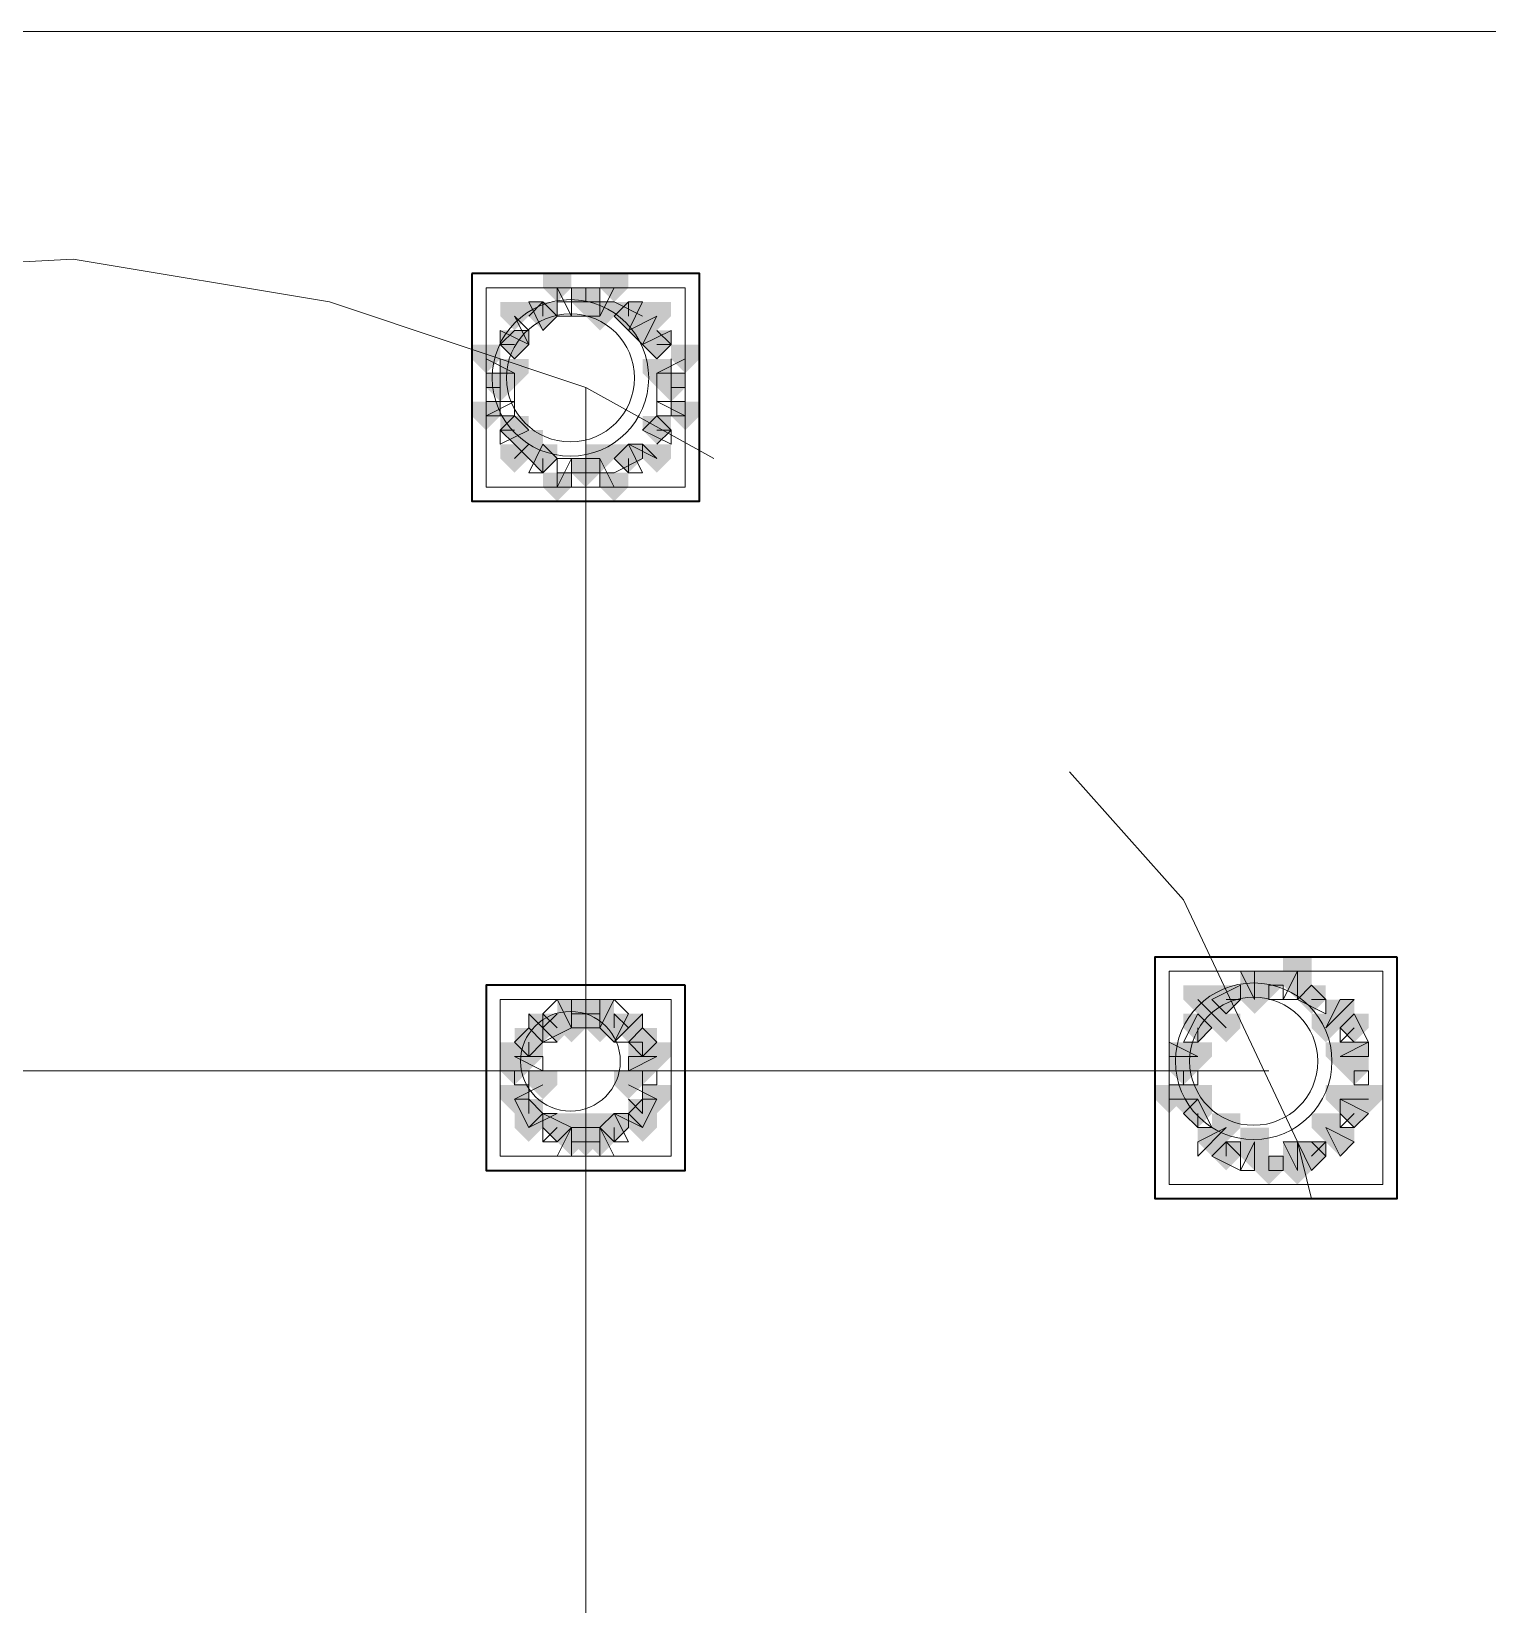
# Model space of a CAD drawing. Header units: millimetres. Extents: x 2315 to 4619, y 1334 to 1897.
# Drawn here: x 3766.15 to 3772.4, y 1554.92 to 1561.67 of the extents above; entities that cross this region are included whole.
import ezdxf

# ---------------------------------------------------------------- set-up
doc = ezdxf.new("R2010")
doc.units = ezdxf.units.MM
doc.linetypes.add('PDF_IMPORT', pattern=[1, 0.8, -0.2])
for name, color, linetype, true_color in [('PDF_10', 7, 'Continuous', 0x00b85c), ('PDF_AXIS', 7, 'Continuous', 0x00b85c), ('PDF_柱构件', 7, 'Continuous', 0x00b85c), ('PDF_转运站初步方案', 7, 'Continuous', 0x00b85c)]:
    doc.layers.add(name, color=color, linetype=linetype, true_color=true_color)
doc.layers.add('PDF_中心线层', color=1, linetype='Continuous')
doc.layers.add('PDF_粗实线层', color=7, linetype='Continuous')

msp = doc.modelspace()

# ---------------------------------------------------------------- hatches: boundary and pattern name
at = {"layer": 'PDF_10', "transparency": 33554559}
for points in [[(3768.5316, 1560.5703), (3768.4705, 1560.5703), (3768.4705, 1560.5093), (3768.5316, 1560.4482), (3768.5927, 1560.5093), (3768.5927, 1560.5703)], [(3768.5316, 1560.5703), (3768.4705, 1560.5703), (3768.4705, 1560.5093), (3768.5316, 1560.4482), (3768.5927, 1560.5093), (3768.5927, 1560.5703)], [(3768.3484, 1560.5093), (3768.2873, 1560.5093), (3768.2873, 1560.4482), (3768.3484, 1560.3871), (3768.4095, 1560.4482), (3768.4095, 1560.5093)], [(3768.3484, 1560.5093), (3768.2873, 1560.5093), (3768.2873, 1560.4482), (3768.3484, 1560.3871), (3768.4095, 1560.4482), (3768.4095, 1560.5093)], [(3768.7149, 1560.5093), (3768.6538, 1560.5093), (3768.6538, 1560.4482), (3768.7149, 1560.3871), (3768.7759, 1560.4482), (3768.7759, 1560.5093)], [(3768.7149, 1560.5093), (3768.6538, 1560.5093), (3768.6538, 1560.4482), (3768.7149, 1560.3871), (3768.7759, 1560.4482), (3768.7759, 1560.5093)], [(3768.2262, 1560.3871), (3768.1651, 1560.3871), (3768.1651, 1560.326), (3768.2262, 1560.2649), (3768.2873, 1560.326), (3768.2873, 1560.3871)], [(3768.2262, 1560.3871), (3768.1651, 1560.3871), (3768.1651, 1560.326), (3768.2262, 1560.2649), (3768.2873, 1560.326), (3768.2873, 1560.3871)], [(3768.837, 1560.3871), (3768.7759, 1560.3871), (3768.7759, 1560.326), (3768.837, 1560.2649), (3768.8981, 1560.326), (3768.8981, 1560.3871)], [(3768.837, 1560.3871), (3768.7759, 1560.3871), (3768.7759, 1560.326), (3768.837, 1560.2649), (3768.8981, 1560.326), (3768.8981, 1560.3871)], [(3768.1651, 1560.2039), (3768.104, 1560.2039), (3768.104, 1560.1428), (3768.1651, 1560.0817), (3768.2262, 1560.1428), (3768.2262, 1560.2039)], [(3768.1651, 1560.2039), (3768.104, 1560.2039), (3768.104, 1560.1428), (3768.1651, 1560.0817), (3768.2262, 1560.1428), (3768.2262, 1560.2039)], [(3768.8981, 1560.2039), (3768.837, 1560.2039), (3768.837, 1560.1428), (3768.8981, 1560.0817), (3768.9592, 1560.1428), (3768.9592, 1560.2039)], [(3768.8981, 1560.2039), (3768.837, 1560.2039), (3768.837, 1560.1428), (3768.8981, 1560.0817), (3768.9592, 1560.1428), (3768.9592, 1560.2039)], [(3768.2262, 1560.0206), (3768.1651, 1560.0206), (3768.1651, 1559.9595), (3768.2262, 1559.8985), (3768.2873, 1559.9595), (3768.2873, 1560.0206)], [(3768.2262, 1560.0206), (3768.1651, 1560.0206), (3768.1651, 1559.9595), (3768.2262, 1559.8985), (3768.2873, 1559.9595), (3768.2873, 1560.0206)], [(3768.837, 1560.0206), (3768.7759, 1560.0206), (3768.7759, 1559.9595), (3768.837, 1559.8985), (3768.8981, 1559.9595), (3768.8981, 1560.0206)], [(3768.837, 1560.0206), (3768.7759, 1560.0206), (3768.7759, 1559.9595), (3768.837, 1559.8985), (3768.8981, 1559.9595), (3768.8981, 1560.0206)], [(3768.3484, 1559.8985), (3768.2873, 1559.8985), (3768.2873, 1559.8374), (3768.3484, 1559.7763), (3768.4095, 1559.8374), (3768.4095, 1559.8985)], [(3768.3484, 1559.8985), (3768.2873, 1559.8985), (3768.2873, 1559.8374), (3768.3484, 1559.7763), (3768.4095, 1559.8374), (3768.4095, 1559.8985)], [(3768.7149, 1559.8985), (3768.6538, 1559.8985), (3768.6538, 1559.8374), (3768.7149, 1559.7763), (3768.7759, 1559.8374), (3768.7759, 1559.8985)], [(3768.7149, 1559.8985), (3768.6538, 1559.8985), (3768.6538, 1559.8374), (3768.7149, 1559.7763), (3768.7759, 1559.8374), (3768.7759, 1559.8985)], [(3768.5316, 1559.8374), (3768.4705, 1559.8374), (3768.4705, 1559.7763), (3768.5316, 1559.7152), (3768.5927, 1559.7763), (3768.5927, 1559.8374)], [(3768.5316, 1559.8374), (3768.4705, 1559.8374), (3768.4705, 1559.7763), (3768.5316, 1559.7152), (3768.5927, 1559.7763), (3768.5927, 1559.8374)], [(3771.2803, 1557.5774), (3771.2192, 1557.5774), (3771.2192, 1557.5163), (3771.2803, 1557.4552), (3771.3413, 1557.5163), (3771.3413, 1557.5774)], [(3771.2803, 1557.5774), (3771.2192, 1557.5774), (3771.2192, 1557.5163), (3771.2803, 1557.4552), (3771.3413, 1557.5163), (3771.3413, 1557.5774)], [(3771.2803, 1557.5774), (3771.2192, 1557.5774), (3771.2192, 1557.5163), (3771.2803, 1557.4552), (3771.3413, 1557.5163), (3771.3413, 1557.5774)], [(3771.4635, 1557.6385), (3771.4024, 1557.6385), (3771.4024, 1557.5774), (3771.4635, 1557.5163), (3771.5246, 1557.5774), (3771.5246, 1557.6385)], [(3771.4635, 1557.6385), (3771.4024, 1557.6385), (3771.4024, 1557.5774), (3771.4635, 1557.5163), (3771.5246, 1557.5774), (3771.5246, 1557.6385)], [(3771.6468, 1557.5774), (3771.5857, 1557.5774), (3771.5857, 1557.5163), (3771.6468, 1557.4552), (3771.7078, 1557.5163), (3771.7078, 1557.5774)], [(3771.6468, 1557.5774), (3771.5857, 1557.5774), (3771.5857, 1557.5163), (3771.6468, 1557.4552), (3771.7078, 1557.5163), (3771.7078, 1557.5774)], [(3768.5316, 1557.5163), (3768.4705, 1557.5163), (3768.4705, 1557.4552), (3768.5316, 1557.3941), (3768.5927, 1557.4552), (3768.5927, 1557.5163)], [(3768.5316, 1557.5163), (3768.4705, 1557.5163), (3768.4705, 1557.4552), (3768.5316, 1557.3941), (3768.5927, 1557.4552), (3768.5927, 1557.5163)], [(3768.4095, 1557.4552), (3768.3484, 1557.4552), (3768.3484, 1557.3941), (3768.4095, 1557.333), (3768.4705, 1557.3941), (3768.4705, 1557.4552)], [(3768.4095, 1557.4552), (3768.3484, 1557.4552), (3768.3484, 1557.3941), (3768.4095, 1557.333), (3768.4705, 1557.3941), (3768.4705, 1557.4552)], [(3768.6538, 1557.4552), (3768.5927, 1557.4552), (3768.5927, 1557.3941), (3768.6538, 1557.333), (3768.7149, 1557.3941), (3768.7149, 1557.4552)], [(3768.6538, 1557.4552), (3768.5927, 1557.4552), (3768.5927, 1557.3941), (3768.6538, 1557.333), (3768.7149, 1557.3941), (3768.7149, 1557.4552)], [(3771.1581, 1557.4552), (3771.097, 1557.4552), (3771.097, 1557.3941), (3771.1581, 1557.333), (3771.2192, 1557.3941), (3771.2192, 1557.4552)], [(3771.1581, 1557.4552), (3771.097, 1557.4552), (3771.097, 1557.3941), (3771.1581, 1557.333), (3771.2192, 1557.3941), (3771.2192, 1557.4552)], [(3771.83, 1557.4552), (3771.7689, 1557.4552), (3771.7689, 1557.3941), (3771.83, 1557.333), (3771.8911, 1557.3941), (3771.8911, 1557.4552)], [(3771.83, 1557.4552), (3771.7689, 1557.4552), (3771.7689, 1557.3941), (3771.83, 1557.333), (3771.8911, 1557.3941), (3771.8911, 1557.4552)], [(3768.2873, 1557.3941), (3768.2262, 1557.3941), (3768.2262, 1557.333), (3768.2873, 1557.272), (3768.3484, 1557.333), (3768.3484, 1557.3941)], [(3768.2873, 1557.3941), (3768.2262, 1557.3941), (3768.2262, 1557.333), (3768.2873, 1557.272), (3768.3484, 1557.333), (3768.3484, 1557.3941)], [(3768.2873, 1557.3941), (3768.2262, 1557.3941), (3768.2262, 1557.333), (3768.2873, 1557.272), (3768.3484, 1557.333), (3768.3484, 1557.3941)], [(3768.7759, 1557.3941), (3768.7149, 1557.3941), (3768.7149, 1557.333), (3768.7759, 1557.272), (3768.837, 1557.333), (3768.837, 1557.3941)], [(3768.7759, 1557.3941), (3768.7149, 1557.3941), (3768.7149, 1557.333), (3768.7759, 1557.272), (3768.837, 1557.333), (3768.837, 1557.3941)], [(3768.2262, 1557.272), (3768.1651, 1557.272), (3768.1651, 1557.2109), (3768.2262, 1557.1498), (3768.2873, 1557.2109), (3768.2873, 1557.272)], [(3768.2262, 1557.272), (3768.1651, 1557.272), (3768.1651, 1557.2109), (3768.2262, 1557.1498), (3768.2873, 1557.2109), (3768.2873, 1557.272)], [(3768.7759, 1557.272), (3768.7149, 1557.272), (3768.7149, 1557.2109), (3768.7759, 1557.1498), (3768.837, 1557.2109), (3768.837, 1557.272)], [(3768.7759, 1557.272), (3768.7149, 1557.272), (3768.7149, 1557.2109), (3768.7759, 1557.1498), (3768.837, 1557.2109), (3768.837, 1557.272)], [(3771.097, 1557.272), (3771.0359, 1557.272), (3771.0359, 1557.2109), (3771.097, 1557.1498), (3771.1581, 1557.2109), (3771.1581, 1557.272)], [(3771.097, 1557.272), (3771.0359, 1557.272), (3771.0359, 1557.2109), (3771.097, 1557.1498), (3771.1581, 1557.2109), (3771.1581, 1557.272)], [(3771.83, 1557.272), (3771.7689, 1557.272), (3771.7689, 1557.2109), (3771.83, 1557.1498), (3771.8911, 1557.2109), (3771.8911, 1557.272)], [(3771.83, 1557.272), (3771.7689, 1557.272), (3771.7689, 1557.2109), (3771.83, 1557.1498), (3771.8911, 1557.2109), (3771.8911, 1557.272)], [(3768.2873, 1557.0887), (3768.2262, 1557.0887), (3768.2262, 1557.0276), (3768.2873, 1556.9666), (3768.3484, 1557.0276), (3768.3484, 1557.0887)], [(3768.2873, 1557.0887), (3768.2262, 1557.0887), (3768.2262, 1557.0276), (3768.2873, 1556.9666), (3768.3484, 1557.0276), (3768.3484, 1557.0887)], [(3768.7759, 1557.0887), (3768.7149, 1557.0887), (3768.7149, 1557.0276), (3768.7759, 1556.9666), (3768.837, 1557.0276), (3768.837, 1557.0887)], [(3768.7759, 1557.0887), (3768.7149, 1557.0887), (3768.7149, 1557.0276), (3768.7759, 1556.9666), (3768.837, 1557.0276), (3768.837, 1557.0887)], [(3771.1581, 1557.0887), (3771.097, 1557.0887), (3771.097, 1557.0276), (3771.1581, 1556.9666), (3771.2192, 1557.0276), (3771.2192, 1557.0887)], [(3771.1581, 1557.0887), (3771.097, 1557.0887), (3771.097, 1557.0276), (3771.1581, 1556.9666), (3771.2192, 1557.0276), (3771.2192, 1557.0887)], [(3771.83, 1557.0887), (3771.7689, 1557.0887), (3771.7689, 1557.0276), (3771.83, 1556.9666), (3771.8911, 1557.0276), (3771.8911, 1557.0887)], [(3771.83, 1557.0887), (3771.7689, 1557.0887), (3771.7689, 1557.0276), (3771.83, 1556.9666), (3771.8911, 1557.0276), (3771.8911, 1557.0887)], [(3768.4095, 1557.0276), (3768.3484, 1557.0276), (3768.3484, 1556.9666), (3768.4095, 1556.9055), (3768.4705, 1556.9666), (3768.4705, 1557.0276)], [(3768.4095, 1557.0276), (3768.3484, 1557.0276), (3768.3484, 1556.9666), (3768.4095, 1556.9055), (3768.4705, 1556.9666), (3768.4705, 1557.0276)], [(3768.5316, 1556.9666), (3768.4705, 1556.9666), (3768.4705, 1556.9055), (3768.5316, 1556.8444), (3768.5927, 1556.9055), (3768.5927, 1556.9666)], [(3768.5316, 1556.9666), (3768.4705, 1556.9666), (3768.4705, 1556.9055), (3768.5316, 1556.8444), (3768.5927, 1556.9055), (3768.5927, 1556.9666)], [(3768.6538, 1557.0276), (3768.5927, 1557.0276), (3768.5927, 1556.9666), (3768.6538, 1556.9055), (3768.7149, 1556.9666), (3768.7149, 1557.0276)], [(3768.6538, 1557.0276), (3768.5927, 1557.0276), (3768.5927, 1556.9666), (3768.6538, 1556.9055), (3768.7149, 1556.9666), (3768.7149, 1557.0276)], [(3771.2803, 1556.9055), (3771.2192, 1556.9055), (3771.2192, 1556.8444), (3771.2803, 1556.7833), (3771.3413, 1556.8444), (3771.3413, 1556.9055)], [(3771.2803, 1556.9055), (3771.2192, 1556.9055), (3771.2192, 1556.8444), (3771.2803, 1556.7833), (3771.3413, 1556.8444), (3771.3413, 1556.9055)], [(3771.6468, 1556.9055), (3771.5857, 1556.9055), (3771.5857, 1556.8444), (3771.6468, 1556.7833), (3771.7078, 1556.8444), (3771.7078, 1556.9055)], [(3771.6468, 1556.9055), (3771.5857, 1556.9055), (3771.5857, 1556.8444), (3771.6468, 1556.7833), (3771.7078, 1556.8444), (3771.7078, 1556.9055)], [(3771.4635, 1556.8444), (3771.4024, 1556.8444), (3771.4024, 1556.7833), (3771.4635, 1556.7222), (3771.5246, 1556.7833), (3771.5246, 1556.8444)], [(3771.4635, 1556.8444), (3771.4024, 1556.8444), (3771.4024, 1556.7833), (3771.4635, 1556.7222), (3771.5246, 1556.7833), (3771.5246, 1556.8444)]]:
    msp.add_hatch(color=6, dxfattribs=at).paths.add_polyline_path(points)
at = {"layer": 'PDF_柱构件', "transparency": 33554559}
for points in [[(3768.4095, 1560.6314), (3768.3484, 1560.6314), (3768.3484, 1560.5703), (3768.4095, 1560.5093), (3768.4705, 1560.5703), (3768.4705, 1560.6314)], [(3768.6538, 1560.6314), (3768.5927, 1560.6314), (3768.5927, 1560.5703), (3768.6538, 1560.5093), (3768.7149, 1560.5703), (3768.7149, 1560.6314)], [(3768.2262, 1560.5093), (3768.1651, 1560.5093), (3768.1651, 1560.4482), (3768.2262, 1560.3871), (3768.2873, 1560.4482), (3768.2873, 1560.5093)], [(3768.5927, 1560.5093), (3768.5316, 1560.5093), (3768.5316, 1560.4482), (3768.5927, 1560.3871), (3768.6538, 1560.4482), (3768.6538, 1560.5093)], [(3768.837, 1560.5093), (3768.7759, 1560.5093), (3768.7759, 1560.4482), (3768.837, 1560.3871), (3768.8981, 1560.4482), (3768.8981, 1560.5093)], [(3768.7759, 1560.4482), (3768.7149, 1560.4482), (3768.7149, 1560.3871), (3768.7759, 1560.326), (3768.837, 1560.3871), (3768.837, 1560.4482)], [(3768.104, 1560.326), (3768.043, 1560.326), (3768.043, 1560.2649), (3768.104, 1560.2039), (3768.1651, 1560.2649), (3768.1651, 1560.326)], [(3768.9592, 1560.326), (3768.8981, 1560.326), (3768.8981, 1560.2649), (3768.9592, 1560.2039), (3769.0203, 1560.2649), (3769.0203, 1560.326)], [(3768.2262, 1560.2649), (3768.1651, 1560.2649), (3768.1651, 1560.2039), (3768.2262, 1560.1428), (3768.2873, 1560.2039), (3768.2873, 1560.2649)], [(3768.837, 1560.2649), (3768.7759, 1560.2649), (3768.7759, 1560.2039), (3768.837, 1560.1428), (3768.8981, 1560.2039), (3768.8981, 1560.2649)], [(3768.104, 1560.0817), (3768.043, 1560.0817), (3768.043, 1560.0206), (3768.104, 1559.9595), (3768.1651, 1560.0206), (3768.1651, 1560.0817)], [(3768.9592, 1560.0817), (3768.8981, 1560.0817), (3768.8981, 1560.0206), (3768.9592, 1559.9595), (3769.0203, 1560.0206), (3769.0203, 1560.0817)], [(3768.2873, 1559.9595), (3768.2262, 1559.9595), (3768.2262, 1559.8985), (3768.2873, 1559.8374), (3768.3484, 1559.8985), (3768.3484, 1559.9595)], [(3768.2262, 1559.8985), (3768.1651, 1559.8985), (3768.1651, 1559.8374), (3768.2262, 1559.7763), (3768.2873, 1559.8374), (3768.2873, 1559.8985)], [(3768.5927, 1559.8985), (3768.5316, 1559.8985), (3768.5316, 1559.8374), (3768.5927, 1559.7763), (3768.6538, 1559.8374), (3768.6538, 1559.8985)], [(3768.837, 1559.8985), (3768.7759, 1559.8985), (3768.7759, 1559.8374), (3768.837, 1559.7763), (3768.8981, 1559.8374), (3768.8981, 1559.8985)], [(3768.4095, 1559.7763), (3768.3484, 1559.7763), (3768.3484, 1559.7152), (3768.4095, 1559.6541), (3768.4705, 1559.7152), (3768.4705, 1559.7763)], [(3768.6538, 1559.7763), (3768.5927, 1559.7763), (3768.5927, 1559.7152), (3768.6538, 1559.6541), (3768.7149, 1559.7152), (3768.7149, 1559.7763)], [(3771.5857, 1557.6995), (3771.5246, 1557.6995), (3771.5246, 1557.6385), (3771.5857, 1557.5774), (3771.6468, 1557.6385), (3771.6468, 1557.6995)], [(3771.1581, 1557.5774), (3771.097, 1557.5774), (3771.097, 1557.5163), (3771.1581, 1557.4552), (3771.2192, 1557.5163), (3771.2192, 1557.5774)], [(3771.4024, 1557.6385), (3771.3413, 1557.6385), (3771.3413, 1557.5774), (3771.4024, 1557.5163), (3771.4635, 1557.5774), (3771.4635, 1557.6385)], [(3771.4024, 1557.5774), (3771.3413, 1557.5774), (3771.3413, 1557.5163), (3771.4024, 1557.4552), (3771.4635, 1557.5163), (3771.4635, 1557.5774)], [(3771.5857, 1557.6385), (3771.5246, 1557.6385), (3771.5246, 1557.5774), (3771.5857, 1557.5163), (3771.6468, 1557.5774), (3771.6468, 1557.6385)], [(3768.4705, 1557.5163), (3768.4095, 1557.5163), (3768.4095, 1557.4552), (3768.4705, 1557.3941), (3768.5316, 1557.4552), (3768.5316, 1557.5163)], [(3768.5927, 1557.5163), (3768.5316, 1557.5163), (3768.5316, 1557.4552), (3768.5927, 1557.3941), (3768.6538, 1557.4552), (3768.6538, 1557.5163)], [(3771.2192, 1557.5163), (3771.1581, 1557.5163), (3771.1581, 1557.4552), (3771.2192, 1557.3941), (3771.2803, 1557.4552), (3771.2803, 1557.5163)], [(3771.7689, 1557.5163), (3771.7078, 1557.5163), (3771.7078, 1557.4552), (3771.7689, 1557.3941), (3771.83, 1557.4552), (3771.83, 1557.5163)], [(3768.3484, 1557.4552), (3768.2873, 1557.4552), (3768.2873, 1557.3941), (3768.3484, 1557.333), (3768.4095, 1557.3941), (3768.4095, 1557.4552)], [(3768.4705, 1557.4552), (3768.4095, 1557.4552), (3768.4095, 1557.3941), (3768.4705, 1557.333), (3768.5316, 1557.3941), (3768.5316, 1557.4552)], [(3768.5927, 1557.4552), (3768.5316, 1557.4552), (3768.5316, 1557.3941), (3768.5927, 1557.333), (3768.6538, 1557.3941), (3768.6538, 1557.4552)], [(3768.7149, 1557.4552), (3768.6538, 1557.4552), (3768.6538, 1557.3941), (3768.7149, 1557.333), (3768.7759, 1557.3941), (3768.7759, 1557.4552)], [(3771.2803, 1557.4552), (3771.2192, 1557.4552), (3771.2192, 1557.3941), (3771.2803, 1557.333), (3771.3413, 1557.3941), (3771.3413, 1557.4552)], [(3771.7078, 1557.4552), (3771.6468, 1557.4552), (3771.6468, 1557.3941), (3771.7078, 1557.333), (3771.7689, 1557.3941), (3771.7689, 1557.4552)], [(3768.2262, 1557.333), (3768.1651, 1557.333), (3768.1651, 1557.272), (3768.2262, 1557.2109), (3768.2873, 1557.272), (3768.2873, 1557.333)], [(3768.2873, 1557.333), (3768.2262, 1557.333), (3768.2262, 1557.272), (3768.2873, 1557.2109), (3768.3484, 1557.272), (3768.3484, 1557.333)], [(3768.7759, 1557.333), (3768.7149, 1557.333), (3768.7149, 1557.272), (3768.7759, 1557.2109), (3768.837, 1557.272), (3768.837, 1557.333)], [(3768.837, 1557.333), (3768.7759, 1557.333), (3768.7759, 1557.272), (3768.837, 1557.2109), (3768.8981, 1557.272), (3768.8981, 1557.333)], [(3771.097, 1557.333), (3771.0359, 1557.333), (3771.0359, 1557.272), (3771.097, 1557.2109), (3771.1581, 1557.272), (3771.1581, 1557.333)], [(3771.1581, 1557.333), (3771.097, 1557.333), (3771.097, 1557.272), (3771.1581, 1557.2109), (3771.2192, 1557.272), (3771.2192, 1557.333)], [(3771.7689, 1557.333), (3771.7078, 1557.333), (3771.7078, 1557.272), (3771.7689, 1557.2109), (3771.83, 1557.272), (3771.83, 1557.333)], [(3771.83, 1557.333), (3771.7689, 1557.333), (3771.7689, 1557.272), (3771.83, 1557.2109), (3771.8911, 1557.272), (3771.8911, 1557.333)], [(3768.3484, 1557.2109), (3768.2873, 1557.2109), (3768.2873, 1557.1498), (3768.3484, 1557.0887), (3768.4095, 1557.1498), (3768.4095, 1557.2109)], [(3768.7149, 1557.2109), (3768.6538, 1557.2109), (3768.6538, 1557.1498), (3768.7149, 1557.0887), (3768.7759, 1557.1498), (3768.7759, 1557.2109)], [(3768.2262, 1557.1498), (3768.1651, 1557.1498), (3768.1651, 1557.0887), (3768.2262, 1557.0276), (3768.2873, 1557.0887), (3768.2873, 1557.1498)], [(3768.837, 1557.1498), (3768.7759, 1557.1498), (3768.7759, 1557.0887), (3768.837, 1557.0276), (3768.8981, 1557.0887), (3768.8981, 1557.1498)], [(3771.0359, 1557.1498), (3770.9749, 1557.1498), (3770.9749, 1557.0887), (3771.0359, 1557.0276), (3771.097, 1557.0887), (3771.097, 1557.1498)], [(3771.097, 1557.1498), (3771.0359, 1557.1498), (3771.0359, 1557.0887), (3771.097, 1557.0276), (3771.1581, 1557.0887), (3771.1581, 1557.1498)], [(3771.1581, 1557.1498), (3771.097, 1557.1498), (3771.097, 1557.0887), (3771.1581, 1557.0276), (3771.2192, 1557.0887), (3771.2192, 1557.1498)], [(3771.7689, 1557.1498), (3771.7078, 1557.1498), (3771.7078, 1557.0887), (3771.7689, 1557.0276), (3771.83, 1557.0887), (3771.83, 1557.1498)], [(3771.83, 1557.1498), (3771.7689, 1557.1498), (3771.7689, 1557.0887), (3771.83, 1557.0276), (3771.8911, 1557.0887), (3771.8911, 1557.1498)], [(3771.8911, 1557.1498), (3771.83, 1557.1498), (3771.83, 1557.0887), (3771.8911, 1557.0276), (3771.9522, 1557.0887), (3771.9522, 1557.1498)], [(3768.2873, 1557.0276), (3768.2262, 1557.0276), (3768.2262, 1556.9666), (3768.2873, 1556.9055), (3768.3484, 1556.9666), (3768.3484, 1557.0276)], [(3768.4705, 1557.0276), (3768.4095, 1557.0276), (3768.4095, 1556.9666), (3768.4705, 1556.9055), (3768.5316, 1556.9666), (3768.5316, 1557.0276)], [(3768.4705, 1556.9666), (3768.4095, 1556.9666), (3768.4095, 1556.9055), (3768.4705, 1556.8444), (3768.5316, 1556.9055), (3768.5316, 1556.9666)], [(3768.5927, 1557.0276), (3768.5316, 1557.0276), (3768.5316, 1556.9666), (3768.5927, 1556.9055), (3768.6538, 1556.9666), (3768.6538, 1557.0276)], [(3768.5927, 1556.9666), (3768.5316, 1556.9666), (3768.5316, 1556.9055), (3768.5927, 1556.8444), (3768.6538, 1556.9055), (3768.6538, 1556.9666)], [(3768.7759, 1557.0276), (3768.7149, 1557.0276), (3768.7149, 1556.9666), (3768.7759, 1556.9055), (3768.837, 1556.9666), (3768.837, 1557.0276)], [(3771.2192, 1556.9666), (3771.1581, 1556.9666), (3771.1581, 1556.9055), (3771.2192, 1556.8444), (3771.2803, 1556.9055), (3771.2803, 1556.9666)], [(3771.2803, 1557.0276), (3771.2192, 1557.0276), (3771.2192, 1556.9666), (3771.2803, 1556.9055), (3771.3413, 1556.9666), (3771.3413, 1557.0276)], [(3771.4024, 1556.9666), (3771.3413, 1556.9666), (3771.3413, 1556.9055), (3771.4024, 1556.8444), (3771.4635, 1556.9055), (3771.4635, 1556.9666)], [(3771.7078, 1557.0276), (3771.6468, 1557.0276), (3771.6468, 1556.9666), (3771.7078, 1556.9055), (3771.7689, 1556.9666), (3771.7689, 1557.0276)], [(3771.7689, 1556.9666), (3771.7078, 1556.9666), (3771.7078, 1556.9055), (3771.7689, 1556.8444), (3771.83, 1556.9055), (3771.83, 1556.9666)], [(3771.4024, 1556.9055), (3771.3413, 1556.9055), (3771.3413, 1556.8444), (3771.4024, 1556.7833), (3771.4635, 1556.8444), (3771.4635, 1556.9055)], [(3771.5857, 1556.9055), (3771.5246, 1556.9055), (3771.5246, 1556.8444), (3771.5857, 1556.7833), (3771.6468, 1556.8444), (3771.6468, 1556.9055)], [(3771.5857, 1556.8444), (3771.5246, 1556.8444), (3771.5246, 1556.7833), (3771.5857, 1556.7222), (3771.6468, 1556.7833), (3771.6468, 1556.8444)]]:
    msp.add_hatch(color=6, dxfattribs=at).paths.add_polyline_path(points)
at = {"layer": 'PDF_转运站初步方案', "transparency": 33554559}
for points in [[(3768.5316, 1560.5703), (3768.4705, 1560.5703), (3768.4705, 1560.5093), (3768.5316, 1560.4482), (3768.5927, 1560.5093), (3768.5927, 1560.5703)], [(3768.5316, 1560.5703), (3768.4705, 1560.5703), (3768.4705, 1560.5093), (3768.5316, 1560.4482), (3768.5927, 1560.5093), (3768.5927, 1560.5703)], [(3768.3484, 1560.5093), (3768.2873, 1560.5093), (3768.2873, 1560.4482), (3768.3484, 1560.3871), (3768.4095, 1560.4482), (3768.4095, 1560.5093)], [(3768.3484, 1560.5093), (3768.2873, 1560.5093), (3768.2873, 1560.4482), (3768.3484, 1560.3871), (3768.4095, 1560.4482), (3768.4095, 1560.5093)], [(3768.7149, 1560.5093), (3768.6538, 1560.5093), (3768.6538, 1560.4482), (3768.7149, 1560.3871), (3768.7759, 1560.4482), (3768.7759, 1560.5093)], [(3768.7149, 1560.5093), (3768.6538, 1560.5093), (3768.6538, 1560.4482), (3768.7149, 1560.3871), (3768.7759, 1560.4482), (3768.7759, 1560.5093)], [(3768.2262, 1560.3871), (3768.1651, 1560.3871), (3768.1651, 1560.326), (3768.2262, 1560.2649), (3768.2873, 1560.326), (3768.2873, 1560.3871)], [(3768.2262, 1560.3871), (3768.1651, 1560.3871), (3768.1651, 1560.326), (3768.2262, 1560.2649), (3768.2873, 1560.326), (3768.2873, 1560.3871)], [(3768.837, 1560.3871), (3768.7759, 1560.3871), (3768.7759, 1560.326), (3768.837, 1560.2649), (3768.8981, 1560.326), (3768.8981, 1560.3871)], [(3768.837, 1560.3871), (3768.7759, 1560.3871), (3768.7759, 1560.326), (3768.837, 1560.2649), (3768.8981, 1560.326), (3768.8981, 1560.3871)], [(3768.1651, 1560.2039), (3768.104, 1560.2039), (3768.104, 1560.1428), (3768.1651, 1560.0817), (3768.2262, 1560.1428), (3768.2262, 1560.2039)], [(3768.1651, 1560.2039), (3768.104, 1560.2039), (3768.104, 1560.1428), (3768.1651, 1560.0817), (3768.2262, 1560.1428), (3768.2262, 1560.2039)], [(3768.8981, 1560.2039), (3768.837, 1560.2039), (3768.837, 1560.1428), (3768.8981, 1560.0817), (3768.9592, 1560.1428), (3768.9592, 1560.2039)], [(3768.8981, 1560.2039), (3768.837, 1560.2039), (3768.837, 1560.1428), (3768.8981, 1560.0817), (3768.9592, 1560.1428), (3768.9592, 1560.2039)], [(3768.2262, 1560.0206), (3768.1651, 1560.0206), (3768.1651, 1559.9595), (3768.2262, 1559.8985), (3768.2873, 1559.9595), (3768.2873, 1560.0206)], [(3768.2262, 1560.0206), (3768.1651, 1560.0206), (3768.1651, 1559.9595), (3768.2262, 1559.8985), (3768.2873, 1559.9595), (3768.2873, 1560.0206)], [(3768.837, 1560.0206), (3768.7759, 1560.0206), (3768.7759, 1559.9595), (3768.837, 1559.8985), (3768.8981, 1559.9595), (3768.8981, 1560.0206)], [(3768.837, 1560.0206), (3768.7759, 1560.0206), (3768.7759, 1559.9595), (3768.837, 1559.8985), (3768.8981, 1559.9595), (3768.8981, 1560.0206)], [(3768.3484, 1559.8985), (3768.2873, 1559.8985), (3768.2873, 1559.8374), (3768.3484, 1559.7763), (3768.4095, 1559.8374), (3768.4095, 1559.8985)], [(3768.3484, 1559.8985), (3768.2873, 1559.8985), (3768.2873, 1559.8374), (3768.3484, 1559.7763), (3768.4095, 1559.8374), (3768.4095, 1559.8985)], [(3768.7149, 1559.8985), (3768.6538, 1559.8985), (3768.6538, 1559.8374), (3768.7149, 1559.7763), (3768.7759, 1559.8374), (3768.7759, 1559.8985)], [(3768.7149, 1559.8985), (3768.6538, 1559.8985), (3768.6538, 1559.8374), (3768.7149, 1559.7763), (3768.7759, 1559.8374), (3768.7759, 1559.8985)], [(3768.5316, 1559.8374), (3768.4705, 1559.8374), (3768.4705, 1559.7763), (3768.5316, 1559.7152), (3768.5927, 1559.7763), (3768.5927, 1559.8374)], [(3768.5316, 1559.8374), (3768.4705, 1559.8374), (3768.4705, 1559.7763), (3768.5316, 1559.7152), (3768.5927, 1559.7763), (3768.5927, 1559.8374)], [(3771.2803, 1557.5774), (3771.2192, 1557.5774), (3771.2192, 1557.5163), (3771.2803, 1557.4552), (3771.3413, 1557.5163), (3771.3413, 1557.5774)], [(3771.2803, 1557.5774), (3771.2192, 1557.5774), (3771.2192, 1557.5163), (3771.2803, 1557.4552), (3771.3413, 1557.5163), (3771.3413, 1557.5774)], [(3771.4635, 1557.6385), (3771.4024, 1557.6385), (3771.4024, 1557.5774), (3771.4635, 1557.5163), (3771.5246, 1557.5774), (3771.5246, 1557.6385)], [(3771.4635, 1557.6385), (3771.4024, 1557.6385), (3771.4024, 1557.5774), (3771.4635, 1557.5163), (3771.5246, 1557.5774), (3771.5246, 1557.6385)], [(3771.6468, 1557.5774), (3771.5857, 1557.5774), (3771.5857, 1557.5163), (3771.6468, 1557.4552), (3771.7078, 1557.5163), (3771.7078, 1557.5774)], [(3771.6468, 1557.5774), (3771.5857, 1557.5774), (3771.5857, 1557.5163), (3771.6468, 1557.4552), (3771.7078, 1557.5163), (3771.7078, 1557.5774)], [(3768.5316, 1557.5163), (3768.4705, 1557.5163), (3768.4705, 1557.4552), (3768.5316, 1557.3941), (3768.5927, 1557.4552), (3768.5927, 1557.5163)], [(3768.5316, 1557.5163), (3768.4705, 1557.5163), (3768.4705, 1557.4552), (3768.5316, 1557.3941), (3768.5927, 1557.4552), (3768.5927, 1557.5163)], [(3768.4095, 1557.4552), (3768.3484, 1557.4552), (3768.3484, 1557.3941), (3768.4095, 1557.333), (3768.4705, 1557.3941), (3768.4705, 1557.4552)], [(3768.4095, 1557.4552), (3768.3484, 1557.4552), (3768.3484, 1557.3941), (3768.4095, 1557.333), (3768.4705, 1557.3941), (3768.4705, 1557.4552)], [(3768.6538, 1557.4552), (3768.5927, 1557.4552), (3768.5927, 1557.3941), (3768.6538, 1557.333), (3768.7149, 1557.3941), (3768.7149, 1557.4552)], [(3768.6538, 1557.4552), (3768.5927, 1557.4552), (3768.5927, 1557.3941), (3768.6538, 1557.333), (3768.7149, 1557.3941), (3768.7149, 1557.4552)], [(3771.1581, 1557.4552), (3771.097, 1557.4552), (3771.097, 1557.3941), (3771.1581, 1557.333), (3771.2192, 1557.3941), (3771.2192, 1557.4552)], [(3771.1581, 1557.4552), (3771.097, 1557.4552), (3771.097, 1557.3941), (3771.1581, 1557.333), (3771.2192, 1557.3941), (3771.2192, 1557.4552)], [(3771.83, 1557.4552), (3771.7689, 1557.4552), (3771.7689, 1557.3941), (3771.83, 1557.333), (3771.8911, 1557.3941), (3771.8911, 1557.4552)], [(3771.83, 1557.4552), (3771.7689, 1557.4552), (3771.7689, 1557.3941), (3771.83, 1557.333), (3771.8911, 1557.3941), (3771.8911, 1557.4552)], [(3768.2873, 1557.3941), (3768.2262, 1557.3941), (3768.2262, 1557.333), (3768.2873, 1557.272), (3768.3484, 1557.333), (3768.3484, 1557.3941)], [(3768.2873, 1557.3941), (3768.2262, 1557.3941), (3768.2262, 1557.333), (3768.2873, 1557.272), (3768.3484, 1557.333), (3768.3484, 1557.3941)], [(3768.7759, 1557.3941), (3768.7149, 1557.3941), (3768.7149, 1557.333), (3768.7759, 1557.272), (3768.837, 1557.333), (3768.837, 1557.3941)], [(3768.7759, 1557.3941), (3768.7149, 1557.3941), (3768.7149, 1557.333), (3768.7759, 1557.272), (3768.837, 1557.333), (3768.837, 1557.3941)], [(3768.2262, 1557.272), (3768.1651, 1557.272), (3768.1651, 1557.2109), (3768.2262, 1557.1498), (3768.2873, 1557.2109), (3768.2873, 1557.272)], [(3768.2262, 1557.272), (3768.1651, 1557.272), (3768.1651, 1557.2109), (3768.2262, 1557.1498), (3768.2873, 1557.2109), (3768.2873, 1557.272)], [(3768.7759, 1557.272), (3768.7149, 1557.272), (3768.7149, 1557.2109), (3768.7759, 1557.1498), (3768.837, 1557.2109), (3768.837, 1557.272)], [(3768.7759, 1557.272), (3768.7149, 1557.272), (3768.7149, 1557.2109), (3768.7759, 1557.1498), (3768.837, 1557.2109), (3768.837, 1557.272)], [(3771.097, 1557.272), (3771.0359, 1557.272), (3771.0359, 1557.2109), (3771.097, 1557.1498), (3771.1581, 1557.2109), (3771.1581, 1557.272)], [(3771.097, 1557.272), (3771.0359, 1557.272), (3771.0359, 1557.2109), (3771.097, 1557.1498), (3771.1581, 1557.2109), (3771.1581, 1557.272)], [(3771.83, 1557.272), (3771.7689, 1557.272), (3771.7689, 1557.2109), (3771.83, 1557.1498), (3771.8911, 1557.2109), (3771.8911, 1557.272)], [(3771.83, 1557.272), (3771.7689, 1557.272), (3771.7689, 1557.2109), (3771.83, 1557.1498), (3771.8911, 1557.2109), (3771.8911, 1557.272)], [(3768.2873, 1557.0887), (3768.2262, 1557.0887), (3768.2262, 1557.0276), (3768.2873, 1556.9666), (3768.3484, 1557.0276), (3768.3484, 1557.0887)], [(3768.2873, 1557.0887), (3768.2262, 1557.0887), (3768.2262, 1557.0276), (3768.2873, 1556.9666), (3768.3484, 1557.0276), (3768.3484, 1557.0887)], [(3768.7759, 1557.0887), (3768.7149, 1557.0887), (3768.7149, 1557.0276), (3768.7759, 1556.9666), (3768.837, 1557.0276), (3768.837, 1557.0887)], [(3768.7759, 1557.0887), (3768.7149, 1557.0887), (3768.7149, 1557.0276), (3768.7759, 1556.9666), (3768.837, 1557.0276), (3768.837, 1557.0887)], [(3771.1581, 1557.0887), (3771.097, 1557.0887), (3771.097, 1557.0276), (3771.1581, 1556.9666), (3771.2192, 1557.0276), (3771.2192, 1557.0887)], [(3771.1581, 1557.0887), (3771.097, 1557.0887), (3771.097, 1557.0276), (3771.1581, 1556.9666), (3771.2192, 1557.0276), (3771.2192, 1557.0887)], [(3771.83, 1557.0887), (3771.7689, 1557.0887), (3771.7689, 1557.0276), (3771.83, 1556.9666), (3771.8911, 1557.0276), (3771.8911, 1557.0887)], [(3771.83, 1557.0887), (3771.7689, 1557.0887), (3771.7689, 1557.0276), (3771.83, 1556.9666), (3771.8911, 1557.0276), (3771.8911, 1557.0887)], [(3768.4095, 1557.0276), (3768.3484, 1557.0276), (3768.3484, 1556.9666), (3768.4095, 1556.9055), (3768.4705, 1556.9666), (3768.4705, 1557.0276)], [(3768.4095, 1557.0276), (3768.3484, 1557.0276), (3768.3484, 1556.9666), (3768.4095, 1556.9055), (3768.4705, 1556.9666), (3768.4705, 1557.0276)], [(3768.5316, 1556.9666), (3768.4705, 1556.9666), (3768.4705, 1556.9055), (3768.5316, 1556.8444), (3768.5927, 1556.9055), (3768.5927, 1556.9666)], [(3768.5316, 1556.9666), (3768.4705, 1556.9666), (3768.4705, 1556.9055), (3768.5316, 1556.8444), (3768.5927, 1556.9055), (3768.5927, 1556.9666)], [(3768.6538, 1557.0276), (3768.5927, 1557.0276), (3768.5927, 1556.9666), (3768.6538, 1556.9055), (3768.7149, 1556.9666), (3768.7149, 1557.0276)], [(3768.6538, 1557.0276), (3768.5927, 1557.0276), (3768.5927, 1556.9666), (3768.6538, 1556.9055), (3768.7149, 1556.9666), (3768.7149, 1557.0276)], [(3771.2803, 1556.9055), (3771.2192, 1556.9055), (3771.2192, 1556.8444), (3771.2803, 1556.7833), (3771.3413, 1556.8444), (3771.3413, 1556.9055)], [(3771.2803, 1556.9055), (3771.2192, 1556.9055), (3771.2192, 1556.8444), (3771.2803, 1556.7833), (3771.3413, 1556.8444), (3771.3413, 1556.9055)], [(3771.6468, 1556.9055), (3771.5857, 1556.9055), (3771.5857, 1556.8444), (3771.6468, 1556.7833), (3771.7078, 1556.8444), (3771.7078, 1556.9055)], [(3771.6468, 1556.9055), (3771.5857, 1556.9055), (3771.5857, 1556.8444), (3771.6468, 1556.7833), (3771.7078, 1556.8444), (3771.7078, 1556.9055)], [(3771.4635, 1556.8444), (3771.4024, 1556.8444), (3771.4024, 1556.7833), (3771.4635, 1556.7222), (3771.5246, 1556.7833), (3771.5246, 1556.8444)], [(3771.4635, 1556.8444), (3771.4024, 1556.8444), (3771.4024, 1556.7833), (3771.4635, 1556.7222), (3771.5246, 1556.7833), (3771.5246, 1556.8444)]]:
    msp.add_hatch(color=6, dxfattribs=at).paths.add_polyline_path(points)

# ---------------------------------------------------------------- linework, layer by layer
at = {"layer": 'PDF_10', "color": 6, "lineweight": 18}
for points in [[(3768.5316, 1560.5093), (3768.5316, 1560.5703)], [(3768.2873, 1560.4482), (3768.3484, 1560.5093), (3768.3484, 1560.4482)], [(3768.4705, 1560.5093), (3768.5927, 1560.5093)], [(3768.6538, 1560.5093), (3768.7759, 1560.4482)], [(3768.7149, 1560.4482), (3768.7149, 1560.5093)], [(3768.2262, 1560.326), (3768.1651, 1560.326), (3768.2262, 1560.3871)], [(3768.837, 1560.3871), (3768.8981, 1560.326), (3768.837, 1560.326)], [(3768.1651, 1560.1428), (3768.104, 1560.1428)], [(3768.1651, 1560.0817), (3768.1651, 1560.2039)], [(3768.8981, 1560.2039), (3768.8981, 1560.0817)], [(3768.8981, 1560.1428), (3768.9592, 1560.1428)], [(3768.2262, 1559.8985), (3768.1651, 1559.9595), (3768.2262, 1559.9595)], [(3768.837, 1559.9595), (3768.8981, 1559.9595), (3768.837, 1559.8985)], [(3768.3484, 1559.8374), (3768.3484, 1559.7763), (3768.2873, 1559.8374)], [(3768.7759, 1559.8374), (3768.6538, 1559.7763)], [(3768.7149, 1559.8374), (3768.7149, 1559.7763)], [(3768.5927, 1559.7763), (3768.4705, 1559.7763)], [(3768.5316, 1559.7763), (3768.5316, 1559.7152)], [(3771.5246, 1557.5774), (3771.4635, 1557.5774), (3771.4635, 1557.5163)], [(3768.5316, 1557.4552), (3768.5316, 1557.5163)], [(3771.3413, 1557.5163), (3771.2803, 1557.5163)], [(3771.7078, 1557.5163), (3771.6468, 1557.5163), (3771.7078, 1557.5163)], [(3768.4095, 1557.4552), (3768.3484, 1557.3941)], [(3768.4095, 1557.3941), (3768.3484, 1557.4552)], [(3768.5927, 1557.4552), (3768.4705, 1557.4552)], [(3768.7149, 1557.3941), (3768.6538, 1557.4552), (3768.6538, 1557.3941)], [(3771.1581, 1557.3941), (3771.1581, 1557.333), (3771.1581, 1557.3941)], [(3771.83, 1557.333), (3771.7689, 1557.3941)], [(3771.7689, 1557.333), (3771.83, 1557.3941)], [(3768.2873, 1557.333), (3768.2873, 1557.272)], [(3768.7759, 1557.272), (3768.7759, 1557.333), (3768.7149, 1557.333)], [(3768.2873, 1557.2109), (3768.2262, 1557.2109), (3768.2262, 1557.1498)], [(3768.7759, 1557.1498), (3768.7759, 1557.2109), (3768.837, 1557.2109)], [(3771.1581, 1557.2109), (3771.097, 1557.2109), (3771.097, 1557.1498)], [(3771.83, 1557.1498), (3771.83, 1557.2109), (3771.8911, 1557.2109)], [(3768.2873, 1557.0276), (3768.2873, 1557.0887), (3768.2873, 1557.0276)], [(3768.7149, 1557.0887), (3768.7759, 1557.0276), (3768.7759, 1557.0887)], [(3768.3484, 1556.9666), (3768.4095, 1556.9055)], [(3768.4095, 1556.9666), (3768.3484, 1556.9055)], [(3768.5316, 1556.9666), (3768.5316, 1556.9055)], [(3768.6538, 1556.9666), (3768.6538, 1556.9055), (3768.7149, 1556.9666)], [(3771.1581, 1556.9666), (3771.1581, 1557.0276), (3771.1581, 1556.9666)], [(3771.7689, 1556.9666), (3771.83, 1557.0276)], [(3771.7689, 1557.0276), (3771.83, 1556.9666)], [(3768.4705, 1556.9055), (3768.5927, 1556.9055)], [(3771.2803, 1556.8444), (3771.2803, 1556.9055), (3771.3413, 1556.8444)], [(3771.6468, 1556.8444), (3771.7078, 1556.9055)], [(3771.6468, 1556.9055), (3771.7078, 1556.8444)], [(3771.4635, 1556.8444), (3771.4635, 1556.7833), (3771.5246, 1556.7833)]]:
    msp.add_lwpolyline(points, dxfattribs=at)
at = {"layer": 'PDF_AXIS', "color": 6, "lineweight": 18}
for points in [[(3768.104, 1560.5703), (3768.104, 1559.7152), (3768.9592, 1559.7152), (3768.9592, 1560.5703)], [(3771.9522, 1557.6385), (3771.9522, 1556.7222), (3771.0359, 1556.7222), (3771.0359, 1557.6385)], [(3768.8981, 1557.5163), (3768.8981, 1556.8444), (3768.1651, 1556.8444), (3768.1651, 1557.5163)]]:
    msp.add_lwpolyline(points, close=True, dxfattribs=at)
at = {"layer": 'PDF_中心线层', "color": 5, "linetype": 'PDF_IMPORT', "lineweight": 18, "ltscale": 14.048656}
msp.add_lwpolyline([(3703.0527, 1534.672), (3773.0516, 1534.672), (3773.0516, 1561.6698), (3703.0527, 1561.6698), (3703.0527, 1534.672)], dxfattribs=at)
at = {"layer": 'PDF_中心线层', "color": 6, "lineweight": 18}
for points in [[(3760.0413, 1554.7066), (3760.0413, 1555.2563), (3760.2857, 1556.3557), (3760.7132, 1557.4552), (3761.324, 1558.3714), (3762.1181, 1559.2266), (3763.0343, 1559.8985), (3764.0727, 1560.326), (3765.1722, 1560.6314), (3766.3327, 1560.6925), (3767.4322, 1560.5093), (3768.5316, 1560.1428), (3769.0813, 1559.8374)], [(3768.5316, 1549.2093), (3768.5316, 1560.1428)], [(3770.6084, 1558.4936), (3771.097, 1557.9439), (3771.5857, 1556.9055), (3771.6468, 1556.6612)], [(3760.5911, 1557.2109), (3771.4635, 1557.2109)]]:
    msp.add_lwpolyline(points, dxfattribs=at)
at = {"layer": 'PDF_柱构件', "color": 6, "lineweight": 18}
for points in [[(3768.4095, 1560.5703), (3768.4095, 1560.4482), (3768.4705, 1560.4482)], [(3768.4705, 1560.4482), (3768.5927, 1560.4482), (3768.5927, 1560.5703), (3768.4705, 1560.5703)], [(3768.6538, 1560.5703), (3768.5927, 1560.4482)], [(3768.3484, 1560.3871), (3768.4095, 1560.4482), (3768.3484, 1560.5093), (3768.2873, 1560.5093)], [(3768.6538, 1560.4482), (3768.7149, 1560.3871), (3768.7759, 1560.5093), (3768.7149, 1560.5093)], [(3768.2262, 1560.4482), (3768.2873, 1560.326), (3768.2873, 1560.3871)], [(3768.837, 1560.4482), (3768.7149, 1560.3871), (3768.7759, 1560.326)], [(3768.2262, 1560.2649), (3768.2873, 1560.326), (3768.1651, 1560.3871), (3768.1651, 1560.326)], [(3768.7759, 1560.326), (3768.837, 1560.2649), (3768.8981, 1560.326), (3768.8981, 1560.3871)], [(3768.104, 1560.2649), (3768.2262, 1560.2039)], [(3768.9592, 1560.2649), (3768.837, 1560.2039)], [(3768.2262, 1560.0817), (3768.2262, 1560.2039), (3768.104, 1560.2039), (3768.104, 1560.0817)], [(3768.837, 1560.2039), (3768.837, 1560.0817), (3768.9592, 1560.0817), (3768.9592, 1560.2039)], [(3768.104, 1560.0206), (3768.2262, 1560.0206), (3768.2262, 1560.0817)], [(3768.9592, 1560.0206), (3768.837, 1560.0817), (3768.837, 1560.0206)], [(3768.2873, 1559.9595), (3768.2262, 1560.0206), (3768.1651, 1559.9595), (3768.1651, 1559.8985)], [(3768.837, 1560.0206), (3768.7759, 1559.9595), (3768.8981, 1559.8985), (3768.8981, 1559.9595)], [(3768.2262, 1559.8374), (3768.2873, 1559.8985)], [(3768.4095, 1559.8374), (3768.3484, 1559.8985), (3768.2873, 1559.7763), (3768.3484, 1559.7763)], [(3768.7149, 1559.8985), (3768.6538, 1559.8374), (3768.7149, 1559.7763), (3768.7759, 1559.7763)], [(3768.837, 1559.8374), (3768.7759, 1559.8985), (3768.7149, 1559.8985)], [(3768.4095, 1559.7152), (3768.4705, 1559.8374), (3768.4095, 1559.8374)], [(3768.5927, 1559.8374), (3768.4705, 1559.8374), (3768.4705, 1559.7152), (3768.5927, 1559.7152)], [(3768.6538, 1559.7152), (3768.5927, 1559.8374)], [(3771.3413, 1557.5163), (3771.2803, 1557.4552), (3771.2192, 1557.5163), (3771.3413, 1557.5774)], [(3771.4024, 1557.6385), (3771.4024, 1557.5163), (3771.3413, 1557.6385)], [(3771.5246, 1557.5163), (3771.4635, 1557.5163), (3771.4635, 1557.5774), (3771.5246, 1557.5774)], [(3771.5857, 1557.6385), (3771.5857, 1557.5163), (3771.5246, 1557.5163)], [(3771.7078, 1557.4552), (3771.5857, 1557.5163), (3771.6468, 1557.5774), (3771.7078, 1557.5163)], [(3768.4705, 1557.3941), (3768.3484, 1557.333), (3768.3484, 1557.4552), (3768.4095, 1557.5163)], [(3768.4705, 1557.5163), (3768.4705, 1557.3941), (3768.4095, 1557.5163)], [(3768.5927, 1557.3941), (3768.4705, 1557.3941), (3768.4705, 1557.5163), (3768.5927, 1557.5163)], [(3768.6538, 1557.5163), (3768.5927, 1557.3941), (3768.5927, 1557.5163)], [(3768.6538, 1557.333), (3768.5927, 1557.3941), (3768.6538, 1557.5163), (3768.7149, 1557.4552)], [(3771.1581, 1557.5163), (3771.2803, 1557.3941)], [(3771.83, 1557.5163), (3771.7078, 1557.3941), (3771.7689, 1557.5163)], [(3768.2873, 1557.4552), (3768.4095, 1557.333), (3768.3484, 1557.333), (3768.2873, 1557.3941)], [(3768.7759, 1557.3941), (3768.7149, 1557.333), (3768.6538, 1557.333), (3768.7759, 1557.4552)], [(3771.2192, 1557.3941), (3771.1581, 1557.333), (3771.097, 1557.333), (3771.1581, 1557.4552)], [(3771.7689, 1557.333), (3771.7689, 1557.3941), (3771.83, 1557.4552), (3771.8911, 1557.333)], [(3768.3484, 1557.333), (3768.2873, 1557.272), (3768.2262, 1557.333), (3768.2873, 1557.3941)], [(3768.7759, 1557.272), (3768.7149, 1557.333), (3768.7759, 1557.3941), (3768.837, 1557.333)], [(3771.0359, 1557.333), (3771.1581, 1557.272), (3771.0359, 1557.272)], [(3771.8911, 1557.272), (3771.7689, 1557.272), (3771.8911, 1557.333)], [(3768.2262, 1557.272), (3768.3484, 1557.272), (3768.3484, 1557.2109)], [(3768.837, 1557.272), (3768.7149, 1557.2109), (3768.7149, 1557.272)], [(3768.2873, 1557.2109), (3768.2873, 1557.1498), (3768.2262, 1557.1498), (3768.2262, 1557.2109)], [(3768.7759, 1557.1498), (3768.7759, 1557.2109), (3768.837, 1557.2109), (3768.837, 1557.1498)], [(3771.1581, 1557.2109), (3771.1581, 1557.1498), (3771.0359, 1557.1498), (3771.0359, 1557.2109)], [(3771.83, 1557.1498), (3771.83, 1557.2109), (3771.8911, 1557.2109), (3771.8911, 1557.1498)], [(3768.2262, 1557.0887), (3768.3484, 1557.1498)], [(3768.837, 1557.0887), (3768.7149, 1557.1498)], [(3768.2873, 1557.0887), (3768.3484, 1557.0276), (3768.2873, 1556.9666), (3768.2262, 1557.0887)], [(3768.7149, 1557.0276), (3768.7759, 1557.0887), (3768.837, 1557.0887), (3768.7759, 1556.9666)], [(3771.0359, 1557.0887), (3771.1581, 1557.0887)], [(3771.1581, 1557.0887), (3771.2192, 1556.9666), (3771.1581, 1556.9666), (3771.097, 1557.0276)], [(3771.8911, 1557.0887), (3771.7689, 1557.0887)], [(3771.7689, 1556.9666), (3771.7689, 1557.0887), (3771.8911, 1557.0276), (3771.83, 1556.9666)], [(3768.2873, 1556.9666), (3768.3484, 1557.0276), (3768.4095, 1557.0276)], [(3768.3484, 1557.0276), (3768.4705, 1556.9666), (3768.4095, 1556.9055), (3768.3484, 1556.9055)], [(3768.4095, 1556.8444), (3768.4705, 1556.9666), (3768.4705, 1556.8444)], [(3768.4705, 1556.9666), (3768.5927, 1556.9666), (3768.5927, 1556.8444), (3768.4705, 1556.8444)], [(3768.5927, 1556.9666), (3768.6538, 1557.0276), (3768.7149, 1556.9055), (3768.6538, 1556.9055)], [(3768.5927, 1556.8444), (3768.5927, 1556.9666), (3768.6538, 1556.8444)], [(3768.7759, 1556.9666), (3768.6538, 1557.0276), (3768.7149, 1557.0276)], [(3771.1581, 1556.9055), (3771.2803, 1556.9666), (3771.1581, 1556.8444)], [(3771.7689, 1556.8444), (3771.7078, 1556.9666), (3771.83, 1556.9055)], [(3771.2803, 1556.9055), (3771.3413, 1556.9055), (3771.3413, 1556.7833), (3771.2192, 1556.8444)], [(3771.3413, 1556.7833), (3771.4024, 1556.9055), (3771.4024, 1556.7833)], [(3771.5857, 1556.7833), (3771.5246, 1556.9055), (3771.5857, 1556.9055)], [(3771.5857, 1556.9055), (3771.7078, 1556.9055), (3771.7078, 1556.8444), (3771.6468, 1556.7833)], [(3771.4635, 1556.8444), (3771.5246, 1556.8444), (3771.5246, 1556.7833), (3771.4635, 1556.7833)]]:
    msp.add_lwpolyline(points, close=True, dxfattribs=at)
for points in [[(3768.4095, 1560.5093), (3768.4705, 1560.5093)], [(3768.5927, 1560.5093), (3768.6538, 1560.5093)], [(3768.2262, 1560.3871), (3768.2873, 1560.3871)], [(3768.1651, 1560.2039), (3768.1651, 1560.2649)], [(3768.8981, 1560.2649), (3768.8981, 1560.2039)], [(3768.1651, 1560.0206), (3768.1651, 1560.0817)], [(3768.8981, 1560.0817), (3768.8981, 1560.0206)], [(3768.2873, 1559.8374), (3768.2262, 1559.8985)], [(3768.7759, 1559.8985), (3768.7759, 1559.8374)], [(3768.4705, 1559.7763), (3768.4095, 1559.7763)], [(3768.6538, 1559.7763), (3768.5927, 1559.7763)], [(3768.2873, 1557.1498), (3768.2873, 1557.0887)], [(3768.7759, 1557.0887), (3768.7759, 1557.1498)], [(3768.3484, 1557.0276), (3768.3484, 1556.9666)], [(3768.7149, 1556.9666), (3768.7149, 1557.0276)]]:
    msp.add_lwpolyline(points, dxfattribs=at)
at = {"layer": 'PDF_粗实线层', "color": 6, "lineweight": 35}
for points in [[(3768.043, 1560.6314), (3768.043, 1559.6541), (3769.0203, 1559.6541), (3769.0203, 1560.6314)], [(3772.0132, 1557.6995), (3772.0132, 1556.6612), (3770.9749, 1556.6612), (3770.9749, 1557.6995)], [(3768.9592, 1557.5774), (3768.104, 1557.5774), (3768.104, 1556.7833), (3768.9592, 1556.7833)]]:
    msp.add_lwpolyline(points, close=True, dxfattribs=at)
at = {"layer": 'PDF_转运站初步方案', "color": 6, "lineweight": 18}
for centre, radius in [((3768.4663, 1560.1834), 0.3359), ((3768.4663, 1560.1834), 0.2749), ((3771.3983, 1557.2514), 0.3359), ((3771.3983, 1557.2514), 0.2749), ((3768.4663, 1557.2514), 0.2138), ((3768.4663, 1557.2514), 0.2138)]:
    msp.add_circle(centre, radius, dxfattribs=at)

doc.saveas('drawing.dxf')
